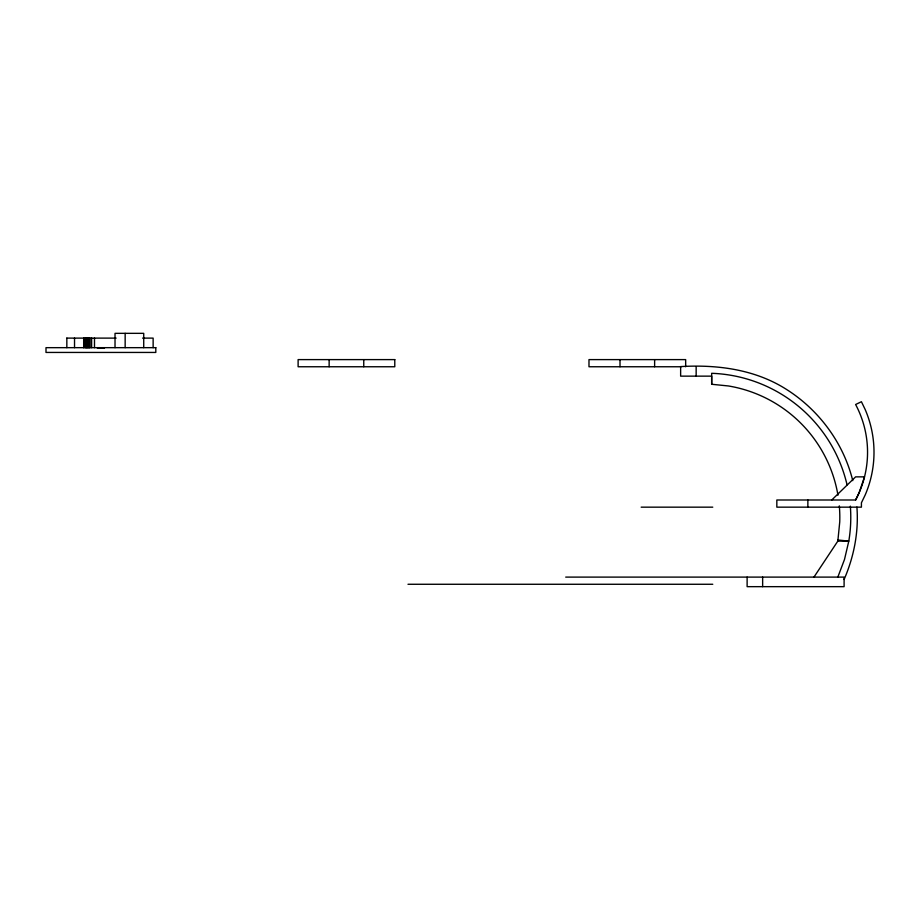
<?xml version="1.0" encoding="UTF-8"?>
<svg xmlns="http://www.w3.org/2000/svg" width="920" height="920" viewBox="0 0 920 920"><rect width="100%" height="100%" fill="white"/><g stroke="black" fill="none" stroke-linecap="round" stroke-linejoin="round"><path stroke-width="1.38" d="M837.959 495.224A133.273 133.273 0 0 0 728.41 385.963L711.666 384.272L711.666 373.301A144.256 144.256 0 0 1 847.055 484.851M813.958 577.104L837.832 541.098L839.741 521.95A133.273 133.273 0 0 0 839.316 505.862M837.832 577.104L844.502 559.463L848.803 541.098A144.256 144.256 0 0 0 850.344 506.149M844.1 579.473C853.967 556.761 858.831 531.806 856.899 507.046M855.611 499.997A101.453 101.453 0 0 0 855.611 404.512L861.419 401.718L865.133 409.411A107.904 107.904 0 0 1 865.133 495.098L861.419 502.803L861.419 507.161L776.836 507.161L776.836 499.997L855.611 499.997L859.199 492.534L864.512 476.859L855.611 476.859L831.737 499.997M66.734 338.111L116.127 338.111M142.588 338.111L153.134 338.111L153.134 347.668M97.324 348.139L104.477 348.139M681.11 366.758L588.984 366.758L588.984 359.605L685.664 359.605L685.664 366.758M641.159 507.161L712.77 507.161M837.832 541.098L848.803 541.098L837.936 540.017M565.708 577.104L844.1 577.104L844.1 586.661L747.12 586.661L747.12 577.104M407.985 584.269L712.77 584.269M852.759 480.642C843.513 443.084 819.019 409.986 786.404 389.367C755.056 369.346 717.117 364.423 680.639 366.597L680.639 376.142L711.666 376.142L711.666 384.272M807.863 499.997L807.863 507.161M762.645 577.104L762.645 586.661M696.152 366.597L696.152 376.142M654.626 359.605L654.626 366.758M620.011 359.605L620.011 366.758M363.756 359.605L363.756 366.758M329.141 359.605L329.141 366.758M143.727 347.668L143.727 333.339L115.023 333.339L115.023 347.668M125.154 333.339L125.154 347.668M94.495 338.111L94.495 347.668M91.62 338.111L91.62 347.668M89.999 338.111L89.999 347.668M89.401 338.111L89.401 347.668M88.803 338.111L88.803 347.668M88.205 338.111L88.205 347.668M87.63 338.111L87.63 347.668M87.066 338.111L87.066 347.668M86.514 338.111L86.514 347.668M85.985 338.111L85.985 347.668M85.468 338.111L85.468 347.668M84.088 338.111L84.088 347.668M83.674 338.111L83.674 347.668M74.531 338.111L74.531 347.668M66.838 338.111L66.838 347.668M155.802 347.668L46 347.668L46 352.44L155.802 352.44L155.802 347.668M394.784 359.605L298.115 359.605L298.115 366.758L394.784 366.758L394.784 359.605"/></g></svg>
